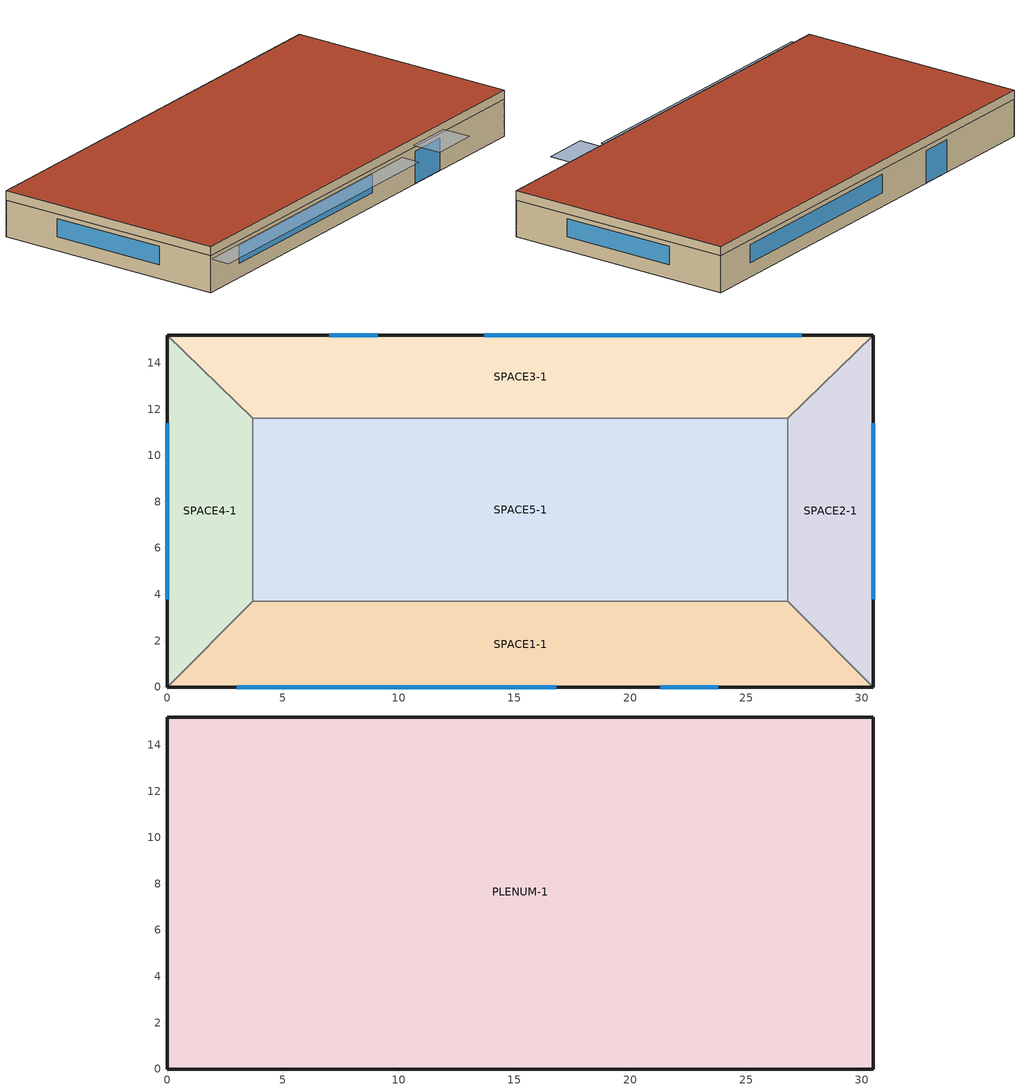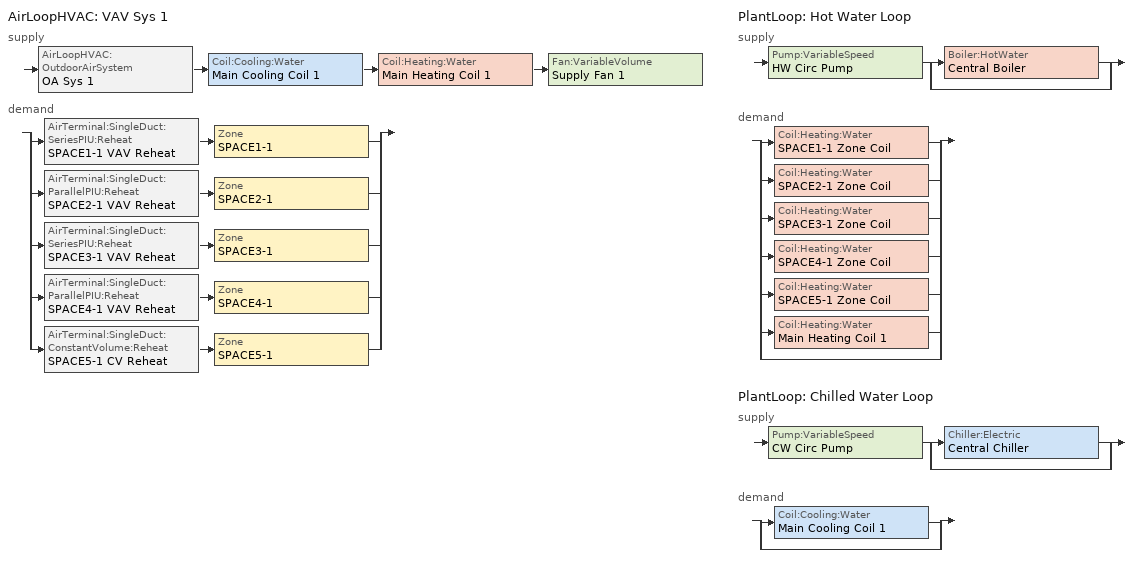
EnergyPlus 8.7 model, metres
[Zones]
SPACE1-1
 floor ground (FLOOR-SLAB-1): 26.8,3.7 30.5,0 0,0 3.7,3.7 z0
 wall outside (WALL-1): 0,0 30.5,0 z0:2.4
 wall to SPACE2-1 (INT-WALL-1): 30.5,0 26.8,3.7 z0:2.4
 wall to SPACE4-1 (INT-WALL-1): 3.7,3.7 0,0 z0:2.4
 wall to SPACE5-1 (INT-WALL-1): 26.8,3.7 3.7,3.7 z0:2.4
 window (Dbl Clr 3mm/13mm Air): 3,0 16.8,0 z0.9:2.1
 window (Sgl Grey 3mm): 21.3,0 23.8,0 z0:2.1
SPACE2-1
 floor ground (FLOOR-SLAB-1): 26.8,11.6 30.5,15.2 30.5,0 26.8,3.7 z0
 wall outside (WALL-1): 30.5,0 30.5,15.2 z0:2.4
 wall to SPACE3-1 (INT-WALL-1): 30.5,15.2 26.8,11.6 z0:2.4
 wall to SPACE5-1 (INT-WALL-1): 26.8,11.6 26.8,3.7 z0:2.4
 window (WIN-CON-DOUBLEPANE): 30.5,3.8 30.5,11.4 z0.9:2.1
SPACE3-1
 floor ground (FLOOR-SLAB-1): 26.8,11.6 3.7,11.6 0,15.2 30.5,15.2 z0
 wall outside (WALL-1): 30.5,15.2 0,15.2 z0:2.4
 wall to SPACE4-1 (INT-WALL-1): 0,15.2 3.7,11.6 z0:2.4
 wall to SPACE5-1 (INT-WALL-1): 3.7,11.6 26.8,11.6 z0:2.4
 window (Dbl Clr 3mm/13mm Air): 27.4,15.2 13.7,15.2 z0.9:2.1
 window (Sgl Grey 3mm): 9.1,15.2 7,15.2 z0:2.1
SPACE4-1
 floor ground (FLOOR-SLAB-1): 3.7,3.7 0,0 0,15.2 3.7,11.6 z0
 wall outside (WALL-1): 0,15.2 0,0 z0:2.4
 wall to SPACE5-1 (INT-WALL-1): 3.7,3.7 3.7,11.6 z0:2.4
 window (Dbl Clr 3mm/13mm Air): 0,11.4 0,3.8 z0.9:2.1
SPACE5-1
 floor ground (FLOOR-SLAB-1): 26.8,11.6 26.8,3.7 3.7,3.7 3.7,11.6 z0
PLENUM-1
 floor to SPACE1-1 (CLNG-1): 26.8,3.7 30.5,0 0,0 3.7,3.7 z2.4
 floor to SPACE2-1 (CLNG-1): 26.8,11.6 30.5,15.2 30.5,0 26.8,3.7 z2.4
 floor to SPACE3-1 (CLNG-1): 26.8,11.6 3.7,11.6 0,15.2 30.5,15.2 z2.4
 floor to SPACE4-1 (CLNG-1): 3.7,3.7 0,0 0,15.2 3.7,11.6 z2.4
 floor to SPACE5-1 (CLNG-1): 26.8,11.6 26.8,3.7 3.7,3.7 3.7,11.6 z2.4
 wall outside (WALL-1): 0,0 30.5,0 30.5,15.2 0,15.2 0,0 z2.4:3
 roof outside (ROOF-1): 0,15.2 0,0 30.5,0 30.5,15.2 z3
shading: 0,-1.3 0,0 19.8,0 19.8,-1.3 z2.2; 21,-2 21,0 24.1,0 24.1,-2 z2.6
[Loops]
AirLoopHVAC 'VAV Sys 1'
 supply: AirLoopHVAC:OutdoorAirSystem 'OA Sys 1' > Coil:Cooling:Water 'Main Cooling Coil 1' > Coil:Heating:Water 'Main Heating Coil 1' > Fan:VariableVolume 'Supply Fan 1'
 demand: split
  | AirTerminal:SingleDuct:SeriesPIU:Reheat 'SPACE1-1 VAV Reheat' > Zone 'SPACE1-1'
  | AirTerminal:SingleDuct:ParallelPIU:Reheat 'SPACE2-1 VAV Reheat' > Zone 'SPACE2-1'
  | AirTerminal:SingleDuct:SeriesPIU:Reheat 'SPACE3-1 VAV Reheat' > Zone 'SPACE3-1'
  | AirTerminal:SingleDuct:ParallelPIU:Reheat 'SPACE4-1 VAV Reheat' > Zone 'SPACE4-1'
  | AirTerminal:SingleDuct:ConstantVolume:Reheat 'SPACE5-1 CV Reheat' > Zone 'SPACE5-1'
PlantLoop 'Hot Water Loop'
 supply: Pump:VariableSpeed 'HW Circ Pump' > split
  | Boiler:HotWater 'Central Boiler'
  | bypass
 demand: split
  | Coil:Heating:Water 'SPACE1-1 Zone Coil'
  | Coil:Heating:Water 'SPACE2-1 Zone Coil'
  | Coil:Heating:Water 'SPACE3-1 Zone Coil'
  | Coil:Heating:Water 'SPACE4-1 Zone Coil'
  | Coil:Heating:Water 'SPACE5-1 Zone Coil'
  | Coil:Heating:Water 'Main Heating Coil 1'
  | bypass
PlantLoop 'Chilled Water Loop'
 supply: Pump:VariableSpeed 'CW Circ Pump' > split
  | Chiller:Electric 'Central Chiller'
  | bypass
 demand: split
  | Coil:Cooling:Water 'Main Cooling Coil 1'
  | bypass
[SizingPeriod:DesignDay] Day of Month=21; Dry-Bulb Temperature Range Modifier Type=DefaultMultipliers; Humidity Condition Type=Wetbulb; Barometric Pressure {Pa}=100950; Rain Indicator=No; Snow Indicator=No; Daylight Saving Time Indicator=No
Name | Month | Day Type | Maximum Dry-Bulb Temperature {C} | Daily Dry-Bulb Temperature Range {deltaC} | Wetbulb or DewPoint at Maximum Dry-Bulb {C} | Wind Speed {m/s} | Wind Direction {deg} | Solar Model Indicator | Sky Clearness | ASHRAE Clear Sky Optical Depth for Beam Irradiance (taub) | ASHRAE Clear Sky Optical Depth for Diffuse Irradiance (taud)
Beijing Ann Htg 99.6% Condns DB | 1 | WinterDesignDay | -10.8 | 0 | -10.8 | 2.2 | 340 | ASHRAEClearSky | 0
Beijing Ann Clg .4% Condns DB=>MWB | 7 | SummerDesignDay | 34.9 | 8.9 | 22.2 | 3.4 | 180 | ASHRAETau |  | 0.747 | 1.448
[Site:GroundTemperature:BuildingSurface]
18, 18, 18, 23, 25, 27, 28, 29, 26, 22, 20, 18
[Building]
Building: North Axis {deg}=30; Terrain=City; Loads Convergence Tolerance Value=0.04; Temperature Convergence Tolerance Value {deltaC}=0.4; Solar Distribution=FullExterior; Maximum Number of Warmup Days=25; Minimum Number of Warmup Days=6
[WindowProperty:ShadingControl]
Double Pane Between-Glass Blind: Shading Type=BetweenGlassBlind; Construction with Shading=WIN-CON-DOUBLEPANE WITH BETWEEN-GLASS BLIND; Shading Control Type=AlwaysOn; Shading Control Is Scheduled=NO; Glare Control Is Active=NO; Type of Slat Angle Control for Blinds=FixedSlatAngle
[Construction]
WIN-CON-DOUBLEPANE WITH BETWEEN-GLASS BLIND: LoE CLEAR 6MM, AIR GAP 20mm, BLIND, AIR GAP 20mm, CLEAR 6MM
WIN-CON-DOUBLEPANE: LoE CLEAR 6MM, AIR GAP 40mm, CLEAR 6MM
ROOF-1: RG01, BR01, IN46, WD01
WALL-1: WD01, PW03, IN02, GP01
CLNG-1: MAT-CLNG-1
FLOOR-SLAB-1: CC03
INT-WALL-1: GP02, AL21, GP02
Dbl Clr 3mm/13mm Air; Sgl Grey 3mm: LoE SPEC SEL CLEAR 6MM, AIR 13MM, CLEAR 6MM
[WindowMaterial:Gas]
Name | Gas Type | Thickness {m}
AIR GAP 20mm | AIR | 0.02
AIR GAP 40mm | AIR | 0.04
AIR 13MM | Air | 0.0127
[WindowMaterial:Blind]
BLIND: Slat Orientation=HORIZONTAL; Slat Width {m}=0.025; Slat Separation {m}=0.019; Slat Thickness {m}=0.001; Slat Angle {deg}=90; Slat Conductivity {W/m-K}=0.1; Slat Beam Solar Transmittance=0; Front Side Slat Beam Solar Reflectance=0.7; Back Side Slat Beam Solar Reflectance=0.7; Slat Diffuse Solar Transmittance=0; Front Side Slat Diffuse Solar Reflectance=0.7; Back Side Slat Diffuse Solar Reflectance=0.7; Slat Beam Visible Transmittance=0; Front Side Slat Beam Visible Reflectance=0.5; Back Side Slat Beam Visible Reflectance=0.5; Slat Diffuse Visible Transmittance=0; Front Side Slat Diffuse Visible Reflectance=0.5; Back Side Slat Diffuse Visible Reflectance=0.5; Slat Infrared Hemispherical Transmittance=0; Front Side Slat Infrared Hemispherical Emissivity=0.9; Back Side Slat Infrared Hemispherical Emissivity=0.9; Blind to Glass Distance {m}=0.05; Blind Top Opening Multiplier=0; Blind Bottom Opening Multiplier=0; Blind Left Side Opening Multiplier=0.5; Blind Right Side Opening Multiplier=0.5; Minimum Slat Angle {deg}=0; Maximum Slat Angle {deg}=180
[WindowMaterial:Glazing] Optical Data Type=SpectralAverage; Thickness {m}=0.006; Infrared Transmittance at Normal Incidence=0; Front Side Infrared Hemispherical Emissivity=0.84; Conductivity {W/m-K}=0.9
Name | Solar Transmittance at Normal Incidence | Front Side Solar Reflectance at Normal Incidence | Back Side Solar Reflectance at Normal Incidence | Visible Transmittance at Normal Incidence | Front Side Visible Reflectance at Normal Incidence | Back Side Visible Reflectance at Normal Incidence | Back Side Infrared Hemispherical Emissivity
LoE SPEC SEL CLEAR 6MM | 0.43 | 0.3 | 0.42 | 0.77 | 0.07 | 0.06 | 0.03
CLEAR 6MM | 0.775 | 0.071 | 0.071 | 0.881 | 0.08 | 0.08 | 0.84
LoE CLEAR 6MM | 0.6 | 0.17 | 0.22 | 0.84 | 0.055 | 0.078 | 0.1
[Material] Thermal Absorptance=0.9
Name | Roughness | Thickness {m} | Conductivity {W/m-K} | Density {kg/m3} | Specific Heat {J/kg-K} | Solar Absorptance | Visible Absorptance
RG01 | Rough | 0.0127 | 1.442 | 881 | 1674 | 0.65 | 0.65
BR01 | VeryRough | 0.0095 | 0.162 | 1121 | 1464 | 0.7 | 0.7
IN46 | VeryRough | 0.0762 | 0.023 | 24 | 1590 | 0.5 | 0.5
WD01 | MediumSmooth | 0.0191 | 0.115 | 513 | 1381 | 0.78 | 0.78
PW03 | MediumSmooth | 0.0127 | 0.115 | 545 | 1213 | 0.78 | 0.78
IN02 | Rough | 0.0901 | 0.043 | 10 | 837 | 0.75 | 0.75
GP01 | MediumSmooth | 0.0127 | 0.16 | 801 | 837 | 0.75 | 0.75
GP02 | MediumSmooth | 0.0159 | 0.16 | 801 | 837 | 0.75 | 0.75
CC03 | MediumRough | 0.1016 | 1.31 | 2243 | 837 | 0.65 | 0.65
[Material:NoMass]
MAT-CLNG-1: Roughness=Rough; Thermal Resistance {m2-K/W}=0.652259; Thermal Absorptance=0.65; Solar Absorptance=0.65; Visible Absorptance=0.65
[Material:AirGap]
AL21: Thermal Resistance {m2-K/W}=0.157
[UtilityCost:Tariff]
TOUBeijing: Output Meter=Electricity:Facility; Conversion Factor Choice=kWh; Time of Use Period Schedule=TimeOfDay-Beijing; Demand Window Length=HalfHour; Buy Or Sell=BuyFromUtility
[UtilityCost:Charge:Simple] Tariff=TOUBeijing; Season=Annual; Category Variable=EnergyCharges
Name | Source Variable | Cost per Unit Value or Variable
WholeYearOnPeak | peakEnergy | 2.92
WholeYearOnOff | offPeakEnergy | 0.3658
WholeYearOnPeak | midPeakEnergy | 1.3782
WholeYearOnShoulder | shoulderEnergy | 0.8595
[ZoneAirBalance:OutdoorAir] Air Balance Method=Quadrature; Induced Outdoor Air Schedule=INFIL-SCH
Name | Zone
AirBalanceSp11 | SPACE1-1
AirBalanceSp31 | SPACE3-1
AirBalanceSp41 | SPACE4-1
AirBalanceSp51 | SPACE5-1
[EnergyManagementSystem:OutputVariable]
CCO2Con: EMS Variable=CCO22; Type of Data in Variable=Averaged; Update Frequency=ZoneTimestep
[EnergyManagementSystem:ProgramCallingManager]
CO2Initial: BeginNewEnvironment; CO2Ini
CeilingFanControl: BeginTimestepBeforePredictor; CO2ConcentrationProgram; HVACSysControl; AirVelocityProgram
[EnergyManagementSystem:Program]
CO2Ini: SET Cco21=400; set cco22=400; SET Flag=1
CO2ConcentrationProgram: SET Cco21 = Cco22; SET Cco22=Cco21+(S21Inf+S21MechVent)*ZoneTimeStep*(400-Cco21)+ZoneTimeStep*S21PNum*62.8865; IF CCO22>1000; SET Cco22=1000; ENDIF
AirVelocityProgram: If (Minute >=30.0) && (Hour >= 12) && (Hour < 13) && (DayOfWeek >= 2) && (DayOfWeek <= 6); Set AirVelocityFanActuator=0.33*(S21ATempSen - 26.0); IF AirVelocityFanActuator <0; Set AirVelocityFanActuator=0; SET AirCoolingFanActuator=0.0; ELSEIF AirVelocityFanActuator>=1.2; SET AirVelocityFanActuator=1.2; SET AirCoolingFanActuator=1.0; ELSE; SET AirCoolingFanActuator=1.0; endif; elseif (Minute < 30.0) && (Hour >= 13) && (Hour < 14) && (DayOfWeek >= 2) && (DayOfWeek <= 6); Set AirVelocityFanActuator=0.33*(S21ATempSen - 26.0); IF AirVelocityFanActuator <0; Set AirVelocityFanActuator=0; SET AirCoolingFanActuator=0.0; ELSEIF AirVelocityFanActuator>=1.2; SET AirVelocityFanActuator=1.2; SET AirCoolingFanActuator=1.0; ELSE; SET AirCoolingFanActuator=1.0; endif; ELSE; SET AirVelocityFanActuator=0.0; SET AirCoolingFanActuator=0.0; ENDIF
HVACSysControl: IF (DayOfWeek == 1); Set HVACSysAvil_Override = 0.0; ELSEIF (DayOfMonth == 21) && (Month == 1); Set HVACSysAvil_Override = 1.0; ELSEIF (DayOfMonth == 21) && (Month == 1); Set HVACSysAvil_Override = 1.0; ELSEIF HOUR < 8; Set HVACSysAvil_Override = 0.0; ELSEIF (Hour >= 8) && (Hour < 12) && (DayOfWeek >= 2) && (DayOfWeek <= 6); Set HVACSysAvil_Override = 1.0; ELSEIF (Minute < 30.0) && (Hour >= 12) && (Hour < 13) && (DayOfWeek >= 2) && (DayOfWeek <= 6); Set HVACSysAvil_Override = 1.0; ELSEIF (Minute >=30.0) && (Hour >= 12) && (Hour < 13) && (DayOfWeek >= 2) && (DayOfWeek <= 6); IF (PMVSensor <= 1.0) && (Cco22<=800) && Flag==1; Set HVACSysAvil_Override = 0.0; ELSE; Set HVACSysAvil_Override = 1.0; SET Flag=0; ENDIF; ELSEIF (Minute < 30.0) && (Hour >= 13) && (Hour < 14) && (DayOfWeek >= 2) && (DayOfWeek <= 6); IF (PMVSensor <= 1.0) && (Cco22<=800) && Flag==1; Set HVACSysAvil_Override = 0.0; ELSE; Set HVACSysAvil_Override = 1.0; SET Flag=0; ENDIF; ELSEIF (Minute >=30.0) && (Hour >= 13) && (Hour < 14) && (DayOfWeek >= 2) && (DayOfWeek <= 6); Set HVACSysAvil_Override = 1.0; ELSEIF  (Hour >= 14) && (Hour <= 18) && (DayOfWeek >= 2) && (DayOfWeek <= 6); SET Cco21=400; Set HVACSysAvil_Override = 1.0; set flag=1; ELSE; Set HVACSysAvil_Override = 0.0; ENDIF
[EnergyManagementSystem:Sensor]
Name | Output:Variable or Output:Meter Index Key | Output:Variable or Output:Meter
S21MechVent | Space2-1 | Zone Mechanical Ventilation Air Changes per Hour
S21PNum | SPACE2-1 | Zone People Occupant Count
S21Inf | SPACE2-1 | Zone Infiltration Air Change Rate
AirVelocityFanScheduleValueSensor | Air Velocity-Fan | Schedule Value
CeilingFanSchedSensor | AirCooling-Fan | Schedule Value
PMVSensor | SPACE2-1 People 1 | Zone Thermal Comfort Fanger Model PMV
S21ATempSen | SPACE2-1 | Zone Air Temperature
HVACAvailSensor | FanAvailSched | Schedule Value
[InternalMass]
InternalMassDifinition: Construction=WALL-1; Zone=SPACE2-1; Surface Area {m2}=100
[EnergyManagementSystem:Actuator] Actuated Component Type=Schedule:Constant; Actuated Component Control Type=Schedule Value
Name | Actuated Component Unique
AirVelocityFanActuator | Air Velocity-Fan
AirCoolingFanActuator | AirCooling-Fan
HVACSysAvil_Override | FANAVAILSCHED
[EnergyManagementSystem:GlobalVariable]
CCO21; CCO22; Flag
[ElectricEquipment] Fraction Latent=0; Fraction Radiant=0.3; Fraction Lost=0
Name | Zone or ZoneList | Schedule | Design Level Calculation Method | Watts per Zone Floor Area {W/m2} | Design Level {W}
SPACE2-1 Fan | SPACE2-1 | AirCooling-Fan | Watts/Area | 10
SPACE1-1 ElecEq 1 | SPACE1-1 | EQUIP-1 | EquipmentLevel |  | 1056
SPACE2-1 ElecEq 1 | SPACE2-1 | EQUIP-1 | EquipmentLevel |  | 456
SPACE3-1 ElecEq 1 | SPACE3-1 | EQUIP-1 | EquipmentLevel |  | 1056
SPACE4-1 ElecEq 1 | SPACE4-1 | EQUIP-1 | EquipmentLevel |  | 456
SPACE5-1 ElecEq 1 | SPACE5-1 | EQUIP-1 | EquipmentLevel |  | 1976
[People] Number of People Schedule=OCCUPY-1; Number of People Calculation Method=people; Fraction Radiant=0.3; Sensible Heat Fraction=AutoCalculate; Activity Level Schedule=ActSchd; Mean Radiant Temperature Calculation Type=ZoneAveraged; Work Efficiency Schedule=People Efficiency; Clothing Insulation Calculation Method=DynamicClothingModelASHRAE55; Air Velocity Schedule=Air Velocity-Fan; Thermal Comfort Model 1 Type=Fanger
Name | Zone or ZoneList | Number of People
SPACE1-1 People 1 | SPACE1-1 | 11
SPACE2-1 People 1 | SPACE2-1 | 5
SPACE3-1 People 1 | SPACE3-1 | 11
SPACE4-1 People 1 | SPACE4-1 | 5
SPACE5-1 People 1 | SPACE5-1 | 20
[Zone]
PLENUM-1: 0, 0, 0, 1, 1, 0.6096, 283.2
SPACE1-1; SPACE3-1: 0, 0, 0, 1, 1, 2.4384, 239.247
SPACE2-1; SPACE4-1: 0, 0, 0, 1, 1, 2.4384, 103.311
SPACE5-1: 0, 0, 0, 1, 1, 2.4384, 447.683
[ZoneInfiltration:DesignFlowRate] Schedule=INFIL-SCH; Design Flow Rate Calculation Method=flow/zone; Constant Term Coefficient=0; Temperature Term Coefficient=0; Velocity Term Coefficient=0.2237; Velocity Squared Term Coefficient=0
Name | Zone or ZoneList | Design Flow Rate {m3/s}
SPACE1-1 Infil 1 | SPACE1-1 | 0.0167
SPACE2-1 Infil 1 | SPACE2-1 | 0.00717
SPACE3-1 Infil 1 | SPACE3-1 | 0.0167
SPACE4-1 Infil 1 | SPACE4-1 | 0.00717
SPACE5-1 Infil 1 | SPACE5-1 | 0.031089
[Lights] Schedule=LIGHTS-1; Return Air Fraction=0.2; Fraction Radiant=0.59; Fraction Visible=0.2; Fraction Replaceable=0
Name | Zone or ZoneList | Design Level Calculation Method | Lighting Level {W} | Watts per Zone Floor Area {W/m2}
SPACE1-1 Lights 1 | SPACE1-1 | LightingLevel | 1584
SPACE2-1 Lights 1 | SPACE2-1 | Watts/Area |  | 9
SPACE3-1 Lights 1 | SPACE3-1 | LightingLevel | 1584
SPACE4-1 Lights 1 | SPACE4-1 | LightingLevel | 684
SPACE5-1 Lights 1 | SPACE5-1 | LightingLevel | 2964
[Sizing:Zone] Zone Cooling Design Supply Air Temperature Input Method=SupplyAirTemperature; Zone Cooling Design Supply Air Temperature {C}=14; Zone Heating Design Supply Air Temperature Input Method=SupplyAirTemperature; Zone Heating Design Supply Air Temperature {C}=50; Zone Cooling Design Supply Air Humidity Ratio {kgWater/kgDryAir}=0.009; Zone Heating Design Supply Air Humidity Ratio {kgWater/kgDryAir}=0.004; Zone Heating Sizing Factor=0; Zone Cooling Sizing Factor=0; Cooling Design Air Flow Method=DesignDay; Cooling Design Air Flow Rate {m3/s}=0; Heating Design Air Flow Method=DesignDay; Heating Design Air Flow Rate {m3/s}=0
Name | Design Specification Outdoor Air Object
SPACE1-1 | SZ DSOA SPACE1-1
SPACE2-1 | SZ DSOA SPACE2-1
SPACE3-1 | SZ DSOA SPACE3-1
SPACE4-1 | SZ DSOA SPACE4-1
SPACE5-1 | SZ DSOA SPACE5-1
[DesignSpecification:OutdoorAir] Outdoor Air Method=flow/person; Outdoor Air Flow per Person {m3/s-person}=0.00944; Outdoor Air Flow per Zone Floor Area {m3/s-m2}=0; Outdoor Air Flow per Zone {m3/s}=0
SZ DSOA SPACE1-1; SZ DSOA SPACE2-1; SZ DSOA SPACE3-1; SZ DSOA SPACE4-1; SZ DSOA SPACE5-1
[Sizing:System]
VAV Sys 1: Type of Load to Size On=sensible; Design Outdoor Air Flow Rate {m3/s}=autosize; Central Heating Maximum System Air Flow Ratio=0.3; Preheat Design Temperature {C}=7; Preheat Design Humidity Ratio {kgWater/kgDryAir}=0.008; Precool Design Temperature {C}=11; Precool Design Humidity Ratio {kgWater/kgDryAir}=0.008; Central Cooling Design Supply Air Temperature {C}=12.8; Central Heating Design Supply Air Temperature {C}=16.7; Type of Zone Sum to Use=noncoincident; 100% Outdoor Air in Cooling=no; 100% Outdoor Air in Heating=no; Central Cooling Design Supply Air Humidity Ratio {kgWater/kgDryAir}=0.008; Central Heating Design Supply Air Humidity Ratio {kgWater/kgDryAir}=0.008; Cooling Supply Air Flow Rate Method=DesignDay; Cooling Supply Air Flow Rate {m3/s}=0; Heating Supply Air Flow Rate Method=DesignDay; Heating Supply Air Flow Rate {m3/s}=0; Zone Maximum Outdoor Air Fraction=1; Cooling Design Capacity Method=CoolingDesignCapacity; Cooling Design Capacity {W}=autosize; Heating Design Capacity Method=HeatingDesignCapacity; Heating Design Capacity {W}=autosize; Central Cooling Capacity Control Method=VAV
[Sizing:Plant]
Name | Loop Type | Design Loop Exit Temperature {C} | Loop Design Temperature Difference {deltaC}
Hot Water Loop | heating | 82 | 11
Chilled Water Loop | cooling | 7.22 | 6.67
[ZoneControl:Thermostat] Control Type Schedule=Zone Control Type Sched; Control 1=CoolingSetPoint; Control 2=HeatingSetpoint; Control 3=DualSetPoint
Name | Zone or ZoneList
SPACE1-1 Control | SPACE1-1
SPACE2-1 Control | SPACE2-1
SPACE3-1 Control | SPACE3-1
SPACE4-1 Control | SPACE4-1
SPACE5-1 Control | SPACE5-1
[ThermostatSetpoint:SingleHeating]
HeatingSetpoint: Setpoint Temperature Schedule=Htg-SetP-Sch
[ThermostatSetpoint:SingleCooling]
CoolingSetpoint: Setpoint Temperature Schedule=Clg-SetP-Sch
[ThermostatSetpoint:DualSetpoint]
DualSetPoint: Heating Setpoint Temperature Schedule=Htg-SetP-Sch; Cooling Setpoint Temperature Schedule=Clg-SetP-Sch
[Zone equipment]
SPACE1-1: SPACE1-1 VAV Reheat
SPACE2-1: SPACE2-1 VAV Reheat
SPACE3-1: SPACE3-1 VAV Reheat
SPACE4-1: SPACE4-1 VAV Reheat
SPACE5-1: SPACE5-1 CV Reheat
[AirTerminal:SingleDuct:SeriesPIU:Reheat] Availability Schedule=ReheatCoilAvailSched; Minimum Hot Water or Steam Flow Rate {m3/s}=0; Convergence Tolerance=0.0001
Name | Maximum Air Flow Rate {m3/s} | Maximum Primary Air Flow Rate {m3/s} | Minimum Primary Air Flow Fraction | Fan | Reheat Coil | Maximum Hot Water or Steam Flow Rate {m3/s}
SPACE1-1 VAV Reheat | 0.49551 | 0.49551 | 0.423 | SPACE1-1 PIU Fan | SPACE1-1 Zone Coil | 0.000429125
SPACE3-1 VAV Reheat | 0.4872 | 0.4872 | 0.437 | SPACE3-1 PIU Fan | SPACE3-1 Zone Coil | 0.000421983
[Fan:ConstantVolume] Availability Schedule=ReheatCoilAvailSched; Fan Total Efficiency=0.5; Pressure Rise {Pa}=50; Motor Efficiency=0.9; Motor In Airstream Fraction=1
Name | Maximum Flow Rate {m3/s}
SPACE1-1 PIU Fan | 0.5
SPACE2-1 PIU Fan | 0.35
SPACE3-1 PIU Fan | 0.49
SPACE4-1 PIU Fan | 0.28
[Coil:Heating:Water] Availability Schedule=ReheatCoilAvailSched; Performance Input Method=UFactorTimesAreaAndDesignWaterFlowRate; Rated Inlet Water Temperature {C}=82.2; Rated Inlet Air Temperature {C}=16.6; Rated Outlet Water Temperature {C}=71.1; Rated Outlet Air Temperature {C}=32.2
Name | U-Factor Times Area Value {W/K} | Maximum Water Flow Rate {m3/s} | Rated Capacity {W}
SPACE1-1 Zone Coil | 494.413 | 0.000429125 | 20174.65
SPACE2-1 Zone Coil | 390.713 | 0.000338703 | 15949.3
SPACE3-1 Zone Coil | 486.153 | 0.000421983 | 19837.25
SPACE4-1 Zone Coil | 331.048 | 0.000287119 | 13511.63
SPACE5-1 Zone Coil | 682.722 | 2.02992e-05 | 1812.24
Main Heating Coil 1 | 235.673 | 0.000342994 | 12280.45
[AirTerminal:SingleDuct:ParallelPIU:Reheat] Availability Schedule=ReheatCoilAvailSched; Minimum Hot Water or Steam Flow Rate {m3/s}=0; Convergence Tolerance=0.0001
Name | Maximum Primary Air Flow Rate {m3/s} | Maximum Secondary Air Flow Rate {m3/s} | Minimum Primary Air Flow Fraction | Fan On Flow Fraction | Fan | Reheat Coil | Maximum Hot Water or Steam Flow Rate {m3/s}
SPACE2-1 VAV Reheat | 0.34505 | 0.34505 | 0.13679 | 0.13679 | SPACE2-1 PIU Fan | SPACE2-1 Zone Coil | 0.000338703
SPACE4-1 VAV Reheat | 0.28493 | 0.28493 | 0.16566 | 0.16566 | SPACE4-1 PIU Fan | SPACE4-1 Zone Coil | 0.000421983
[AirTerminal:SingleDuct:ConstantVolume:Reheat]
SPACE5-1 CV Reheat: Availability Schedule=ReheatCoilAvailSched; Maximum Air Flow Rate {m3/s}=0.672; Reheat Coil=SPACE5-1 Zone Coil; Maximum Hot Water or Steam Flow Rate {m3/s}=0.00002; Minimum Hot Water or Steam Flow Rate {m3/s}=0; Convergence Tolerance=0.0001; Maximum Reheat Air Temperature {C}=35
[AirLoopHVAC:ReturnPlenum]
Return-Plenum-1: Zone=PLENUM-1
[AirLoopHVAC]
VAV Sys 1: Design Supply Air Flow Rate {m3/s}=2.28
[AvailabilityManager:Scheduled]
VAV Sys 1 Avail: Schedule=FanAvailSched
[Coil:Cooling:Water]
Main Cooling Coil 1: Availability Schedule=CoolingCoilAvailSched; Design Water Flow Rate {m3/s}=0.00184855; Design Air Flow Rate {m3/s}=2.17311; Design Inlet Water Temperature {C}=7.22; Design Inlet Air Temperature {C}=26.72863; Design Outlet Air Temperature {C}=12.8; Design Inlet Air Humidity Ratio {kgWater/kgDryAir}=0.00993357; Design Outlet Air Humidity Ratio {kgWater/kgDryAir}=0.00830704; Type of Analysis=SimpleAnalysis; Heat Exchanger Configuration=CrossFlow
[Fan:VariableVolume] Availability Schedule=FanAvailSched; Fan Total Efficiency=0.7; Maximum Flow Rate {m3/s}=2.28; Fan Power Minimum Flow Rate Input Method=Fraction; Fan Power Minimum Flow Fraction=0.25; Motor Efficiency=0.9; Motor In Airstream Fraction=1; Fan Power Coefficient 1=0.350712; Fan Power Coefficient 2=0.308505; Fan Power Coefficient 3=-0.541374; Fan Power Coefficient 4=0.871988; Fan Power Coefficient 5=0
Name | Pressure Rise {Pa}
Supply Fan 1 | 600
Relief Fan 1 | 125
[Controller:WaterCoil] Control Variable=Temperature; Actuator Variable=FLOW; Controller Convergence Tolerance {deltaC}=0.002; Maximum Actuated Flow {m3/s}=2.28; Minimum Actuated Flow {m3/s}=0
Name | Action
Central Cooling Coil Contoller 1 | Reverse
Central Heating Coil Contoller 1 | Normal
[Controller:OutdoorAir]
OA Controller 1: Minimum Outdoor Air Flow Rate {m3/s}=0.49; Maximum Outdoor Air Flow Rate {m3/s}=2.28; Economizer Control Type=FixedDryBulb; Economizer Control Action Type=ModulateFlow; Economizer Maximum Limit Dry-Bulb Temperature {C}=19; Economizer Minimum Limit Dry-Bulb Temperature {C}=4; Lockout Type=NoLockout; Minimum Limit Type=FixedMinimum; Minimum Outdoor Air Schedule=Min OA Sched
[SetpointManager:Scheduled] Control Variable=Temperature
Name | Schedule | Setpoint Node or NodeList
Supply Air Temp Manager 1 | Seasonal Reset Supply Air Temp Sch | VAV Sys 1 Outlet Node
Hot Water Loop Setpoint Manager | HW Loop Temp Schedule | HW Supply Outlet Node
Central Boiler Setpoint Manager | HW Loop Temp Schedule | Central Boiler Outlet Node
Chilled Water Loop Setpoint Manager | CW Loop Temp Schedule | CW Supply Outlet Node
Central Chiller Setpoint Manager | CW Loop Temp Schedule | Central Chiller Outlet Node
[SetpointManager:MixedAir]
Mixed Air Temp Manager 1: Control Variable=Temperature; Setpoint Node or NodeList=Main Branch SetPoint Node List
[PlantLoop] Fluid Type=Water; Maximum Loop Flow Rate {m3/s}=0.002; Minimum Loop Flow Rate {m3/s}=0; Plant Loop Volume {m3}=autocalculate; Load Distribution Scheme=SequentialLoad
Name | Plant Equipment Operation Scheme | Maximum Loop Temperature {C} | Minimum Loop Temperature {C}
Hot Water Loop | Hot Loop Operation | 100 | 10
Chilled Water Loop | CW Loop Operation | 98 | 1
[PlantEquipmentOperationSchemes] Control Scheme 1 Schedule=PlantOnSched
Name | Control Scheme 1
Hot Loop Operation | Central Boiler Only
CW Loop Operation | Central Chiller Only
[PlantEquipmentOperation:HeatingLoad]
Central Boiler Only: Load Range 1 Lower Limit {W}=0; Load Range 1 Upper Limit {W}=1000000; Range 1 Equipment List=heating plant
[PlantEquipmentList]
heating plant: Central Boiler
Cooling Plant: Central Chiller
[Boiler:HotWater]
Central Boiler: Fuel Type=NaturalGas; Nominal Capacity {W}=85021.77; Nominal Thermal Efficiency=0.8; Efficiency Curve Temperature Evaluation Variable=LeavingBoiler; Normalized Boiler Efficiency Curve=BoilerEfficiency; Design Water Outlet Temperature {C}=81; Design Water Flow Rate {m3/s}=0.00184; Minimum Part Load Ratio=0; Maximum Part Load Ratio=1.2; Optimum Part Load Ratio=1; Water Outlet Upper Temperature Limit {C}=100; Boiler Flow Mode=LeavingSetpointModulated
[Pump:VariableSpeed] Design Maximum Flow Rate {m3/s}=0.002; Design Pump Head {Pa}=179352; Motor Efficiency=0.9; Fraction of Motor Inefficiencies to Fluid Stream=0; Coefficient 1 of the Part Load Performance Curve=0; Coefficient 2 of the Part Load Performance Curve=1; Coefficient 3 of the Part Load Performance Curve=0; Coefficient 4 of the Part Load Performance Curve=0; Design Minimum Flow Rate {m3/s}=0; Pump Control Type=INTERMITTENT
Name | Design Power Consumption {W} | Pump Flow Rate Schedule
HW Circ Pump | 470.15
CW Circ Pump | 472.28 | CoolingPumpAvailSched
[PlantEquipmentOperation:CoolingLoad]
Central Chiller Only: Load Range 1 Lower Limit {W}=0; Load Range 1 Upper Limit {W}=900000; Range 1 Equipment List=Cooling Plant
[Chiller:Electric]
Central Chiller: Condenser Type=AirCooled; Nominal Capacity {W}=51754.43; Nominal COP {W/W}=3.2; Minimum Part Load Ratio=0; Maximum Part Load Ratio=1; Optimum Part Load Ratio=0.65; Design Condenser Inlet Temperature {C}=35; Temperature Rise Coefficient=2.778; Design Chilled Water Outlet Temperature {C}=6.67; Design Chilled Water Flow Rate {m3/s}=0.002464; Design Condenser Fluid Flow Rate {m3/s}=0.0011; Coefficient 1 of Capacity Ratio Curve=0.9949; Coefficient 2 of Capacity Ratio Curve=-0.045954; Coefficient 3 of Capacity Ratio Curve=-0.0013543; Coefficient 1 of Power Ratio Curve=2.333; Coefficient 2 of Power Ratio Curve=-1.975; Coefficient 3 of Power Ratio Curve=0.6121; Coefficient 1 of Full Load Ratio Curve=0.03303; Coefficient 2 of Full Load Ratio Curve=0.6852; Coefficient 3 of Full Load Ratio Curve=0.2818; Chilled Water Outlet Temperature Lower Limit {C}=5; Chiller Flow Mode=LeavingSetpointModulated
[Schedule:Constant]
FanAvailSched; AirCooling-Fan; Air Velocity-Fan: Any Number, 0
Htg-SetP-Sch: Temperature, 18
[Schedule:Compact]
Clg-SetP-Sch: Through: 12/31, For: SummerDesignDay, Until: 24:00, 24, For: WinterDesignDay, Until: 24:00, 40, For: WeekDays, Until: 8:00, 40, Until:10:30, 24, Until: 11:00, {ClTemp1100}, Until: 11:30, {ClTemp1130}, Until: 12:00, {ClTemp1200}, Until: 12:30, {ClTemp1230}, Until: 13:30, {ClTemp1330}, Until: 18:00, 24, Until: 24:00, 40, For: WeekEnds Holiday, Until: 24:00, 40, For: AllOtherDays, Until: 24:00, 40
TimeOfDay-Beijing: Through: 12/31, For: Alldays, Until: 6:00, 3, Until: 9:00, 2, Until: 12:30, 4, Until: 13:30, 1, Until: 14:00, 4, Until: 15:00, 2, Until: 16:00, 4, Until: 17:00, 2, Until: 20:00, 4, Until: 22:00, 2, Until:24:00, 3
INFIL-SCH: Through: 3/31, For: AllDays, Until: 24:00, 1, Through: 9/30, For: WeekDays, Until: 7:00, 0, Until:14:00, 0, Until: 15:00, 1, Until: 18:00, 0, Until: 24:00, 1, For: SummerDesignDay WinterDesignDay, Until: 24:00, 0, For: AllOtherDays, Until: 24:00, 0, Through: 12/31, For: AllDays, Until: 24:00, 1
People Efficiency: Through: 12/31, For: AllDays, Until: 24:00, 0
OCCUPY-1: Through: 12/31, For: WeekDays SummerDesignDay CustomDay1 CustomDay2, Until: 8:00, 0, Until: 11:00, 1, Until: 12:00, 0.8, Until: 13:00, 0.4, Until: 14:00, 0.8, Until: 18:00, 1, Until: 19:00, 0, Until: 21:00, 0, Until: 24:00, 0, For: Weekends WinterDesignDay Holiday, Until: 24:00, 0
LIGHTS-1: Through: 12/31, For: WeekDays SummerDesignDay CustomDay1 CustomDay2, Until: 8:00, 0.05, Until: 9:00, 0.9, Until: 10:00, 0.95, Until: 11:00, 1, Until: 12:00, 0.95, Until: 13:00, 0.8, Until: 14:00, 0.9, Until: 18:00, 1, Until: 19:00, 0.6, Until: 21:00, 0.2, Until: 24:00, 0.05, For: Weekends WinterDesignDay Holiday, Until: 24:00, 0.05
EQUIP-1: Through: 12/31, For: WeekDays SummerDesignDay CustomDay1 CustomDay2, Until: 8:00, 0.02, Until: 9:00, 0.4, Until: 14:00, 0.9, Until: 15:00, 0.8, Until: 16:00, 0.7, Until: 18:00, 0.5, Until: 20:00, 0.3, Until: 24:00, 0.02, For: Weekends WinterDesignDay Holiday, Until: 24:00, 0.2
ActSchd: Through: 12/31, For: AllDays, Until: 24:00, 117.24
Zone Control Type Sched: Through: 3/31, For: WinterDesignDay, Until: 24:00, 1, For: AllOtherDays, Until: 24:00, 1, Through: 9/30, For:alldays, until: 24:00, 2, Through:12/31, For:alldays, Until:24:00, 1
Min OA Sched: Through: 12/31, For: Weekdays, Until: 6:00, 0.02, Until: 18:00, 1, Until: 24:00, 0.02, For: AllOtherDays, Until: 24:00, 0.02
CoolingCoilAvailSched: Through: 3/31, For: AllDays, Until: 24:00, 0, Through: 9/30, For: WeekDays, Until: 7:00, 0, Until: 18:00, 1, Until: 24:00, 0, For: SummerDesignDay WinterDesignDay, Until: 24:00, 1, For: AllOtherDays, Until: 24:00, 0, Through: 12/31, For: AllDays, Until: 24:00, 0
CoolingPumpAvailSched: Through: 3/31, For: AllDays, Until: 24:00, 0, Through: 9/30, For: AllDays, Until: 24:00, 1, Through: 12/31, For: AllDays, Until: 24:00, 0
ReheatCoilAvailSched: Through: 3/31, For: AllDays, Until: 24:00, 1, Through: 9/30, For: WeekDays, Until: 7:00, 0, Until: 17:00, 1, Until: 24:00, 0, For: SummerDesignDay WinterDesignDay, Until: 24:00, 1, For: AllOtherDays, Until: 24:00, 0, Through: 12/31, For: AllDays, Until: 24:00, 1
CW Loop Temp Schedule: Through: 12/31, For: AllDays, Until: 24:00, 7.22
HW Loop Temp Schedule: Through: 12/31, For: AllDays, Until: 24:00, 82
PlantOnSched: Through: 12/31, For: AllDays, Until: 24:00, 1
Seasonal Reset Supply Air Temp Sch: Through: 3/31, For: AllDays, Until: 24:00, 16, Through: 9/30, For: AllDays, Until: 24:00, 13, Through: 12/31, For: AllDays, Until: 24:00, 16
[Curve:Quadratic]
BoilerEfficiency: Coefficient1 Constant=1; Coefficient2 x=0; Coefficient3 x**2=0; Minimum Value of x=0; Maximum Value of x=1
